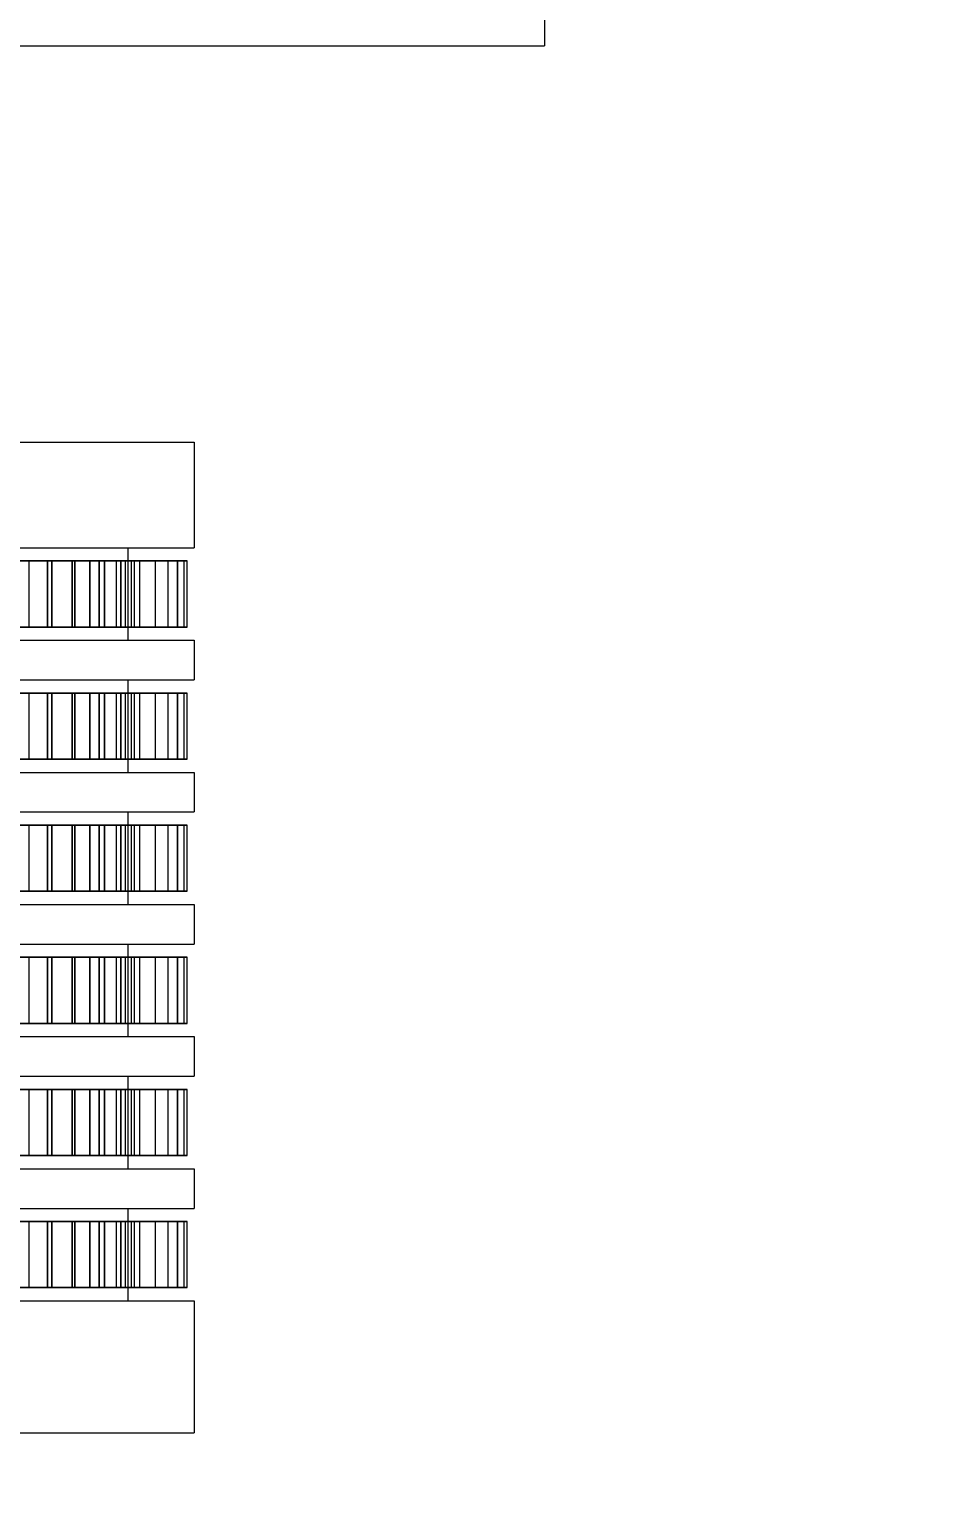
# Model space of a CAD drawing. Header units: millimetres. Extents: x -191664 to 191490, y -197311 to 10263.
# Drawn here: x 2650 to 2788.9, y -111898.2 to -111677.5 of the extents above; entities that cross this region are included whole.
import ezdxf

# ---------------------------------------------------------------- set-up
doc = ezdxf.new("R2010")
doc.units = ezdxf.units.MM
doc.layers.add('DET_briquetadora_superior', color=7, linetype='Continuous', lineweight=0)
doc.layers.add('R15_COTAS_TRANSPORTE_P', color=1, linetype='Continuous', lineweight=0)
doc.dimstyles.new('PLANTA_20', dxfattribs={"dimtxt": 50, "dimasz": 30, "dimexe": 30, "dimexo": 16, "dimgap": 20, "dimtad": 1, "dimtih": 1, "dimtoh": 1, "dimdec": 1, "dimzin": 0, "dimdsep": 46, "dimcen": 0.09, "dimadec": 0, "dimazin": 0, "dimtfac": 1, "dimtdec": 4, "dimtofl": 0, "dimtmove": 0, "dimatfit": 3, "dimfxl": 1, "dimtolj": 1, "dimtzin": 0, "dimarcsym": 0})

# ---------------------------------------------------------------- blocks, each defined once
blk = doc.blocks.new('*D133')
at = {"layer": 'Defpoints', "color": 0, "transparency": 16777216}
for p in [(439.69, -194147.98), (217.89, -194406.09), (-500, -194490), (-500, -194490), (500, -194490)]:
    blk.add_point(p, dxfattribs=at)
at = {"layer": 'R15_COTAS_TRANSPORTE_P', "color": 0, "lineweight": -2, "transparency": 16777216}
blk.add_arc((-500, -194490), 722.77, 2.37834, 17.62166, dxfattribs=at)
at = {"layer": 'R15_COTAS_TRANSPORTE_P', "color": 0, "transparency": 16777216}
for points in [[(184.12, -194272.81), (193.59, -194269.58), (179.18, -194242.8)], [(227.15, -194459.9), (217.15, -194460.11), (222.77, -194490)]]:
    blk.add_solid(points, dxfattribs=at)

msp = doc.modelspace()

# ---------------------------------------------------------------- linework, layer by layer
at = {"layer": 'DET_briquetadora_superior', "color": 127, "true_color": 0x587e77}
for p, q in [((2728, -111635), (2728, -111680)), ((2647.7, -111680), (2663.47, -111680)), ((2663.47, -111680), (2677.86, -111680)), ((2677.86, -111680), (2690.69, -111680)), ((2690.69, -111680), (2701.8, -111680)), ((2701.8, -111680), (2711.09, -111680)), ((2711.09, -111680), (2718.42, -111680)), ((2718.42, -111680), (2723.72, -111680)), ((2723.72, -111680), (2726.93, -111680)), ((2726.93, -111680), (2728, -111680))]:
    msp.add_line(p, q, dxfattribs=at)
at = {"layer": 'DET_briquetadora_superior', "color": 9, "true_color": 0xb9c3c2}
for p, q in [((2640.3, -111740), (2652.41, -111740)), ((2652.41, -111740), (2662.13, -111740)), ((2662.13, -111740), (2669.22, -111740)), ((2669.22, -111740), (2673.55, -111740)), ((2673.55, -111740), (2675, -111740)), ((2675, -111740), (2675, -111756)), ((2639.7, -111756), (2650.54, -111756)), ((2640.3, -111756), (2652.41, -111756)), ((2650.54, -111756), (2658.5, -111756)), ((2652.41, -111756), (2662.13, -111756)), ((2658.5, -111756), (2663.36, -111756)), ((2662.13, -111756), (2669.22, -111756)), ((2663.36, -111756), (2665, -111756)), ((2665, -111770), (2665, -111756)), ((2669.22, -111756), (2673.55, -111756)), ((2673.55, -111756), (2675, -111756)), ((2639.7, -111770), (2650.54, -111770)), ((2640.3, -111770), (2652.41, -111770)), ((2650.54, -111770), (2658.5, -111770)), ((2652.41, -111770), (2662.13, -111770)), ((2658.5, -111770), (2663.36, -111770)), ((2662.13, -111770), (2669.22, -111770)), ((2663.36, -111770), (2665, -111770)), ((2669.22, -111770), (2673.55, -111770)), ((2673.55, -111770), (2675, -111770)), ((2675, -111770), (2675, -111776)), ((2639.7, -111776), (2650.54, -111776)), ((2640.3, -111776), (2652.41, -111776)), ((2650.54, -111776), (2658.5, -111776)), ((2652.41, -111776), (2662.13, -111776)), ((2658.5, -111776), (2663.36, -111776)), ((2662.13, -111776), (2669.22, -111776)), ((2663.36, -111776), (2665, -111776)), ((2665, -111790), (2665, -111776)), ((2669.22, -111776), (2673.55, -111776)), ((2673.55, -111776), (2675, -111776)), ((2639.7, -111790), (2650.54, -111790)), ((2640.3, -111790), (2652.41, -111790)), ((2650.54, -111790), (2658.5, -111790)), ((2652.41, -111790), (2662.13, -111790)), ((2658.5, -111790), (2663.36, -111790)), ((2662.13, -111790), (2669.22, -111790)), ((2663.36, -111790), (2665, -111790)), ((2669.22, -111790), (2673.55, -111790)), ((2673.55, -111790), (2675, -111790)), ((2675, -111790), (2675, -111796)), ((2639.7, -111796), (2650.54, -111796)), ((2640.3, -111796), (2652.41, -111796)), ((2650.54, -111796), (2658.5, -111796)), ((2652.41, -111796), (2662.13, -111796)), ((2658.5, -111796), (2663.36, -111796)), ((2662.13, -111796), (2669.22, -111796)), ((2663.36, -111796), (2665, -111796)), ((2665, -111810), (2665, -111796)), ((2669.22, -111796), (2673.55, -111796)), ((2673.55, -111796), (2675, -111796)), ((2639.7, -111810), (2650.54, -111810)), ((2640.3, -111810), (2652.41, -111810)), ((2650.54, -111810), (2658.5, -111810)), ((2652.41, -111810), (2662.13, -111810)), ((2658.5, -111810), (2663.36, -111810)), ((2662.13, -111810), (2669.22, -111810)), ((2663.36, -111810), (2665, -111810)), ((2669.22, -111810), (2673.55, -111810)), ((2673.55, -111810), (2675, -111810)), ((2675, -111810), (2675, -111816)), ((2639.7, -111816), (2650.54, -111816)), ((2640.3, -111816), (2652.41, -111816)), ((2650.54, -111816), (2658.5, -111816)), ((2652.41, -111816), (2662.13, -111816)), ((2658.5, -111816), (2663.36, -111816)), ((2662.13, -111816), (2669.22, -111816)), ((2663.36, -111816), (2665, -111816)), ((2665, -111830), (2665, -111816)), ((2669.22, -111816), (2673.55, -111816)), ((2673.55, -111816), (2675, -111816)), ((2639.7, -111830), (2650.54, -111830)), ((2640.3, -111830), (2652.41, -111830)), ((2650.54, -111830), (2658.5, -111830)), ((2652.41, -111830), (2662.13, -111830)), ((2658.5, -111830), (2663.36, -111830)), ((2662.13, -111830), (2669.22, -111830)), ((2663.36, -111830), (2665, -111830)), ((2669.22, -111830), (2673.55, -111830)), ((2673.55, -111830), (2675, -111830)), ((2675, -111830), (2675, -111836)), ((2639.7, -111836), (2650.54, -111836)), ((2640.3, -111836), (2652.41, -111836)), ((2650.54, -111836), (2658.5, -111836)), ((2652.41, -111836), (2662.13, -111836)), ((2658.5, -111836), (2663.36, -111836)), ((2662.13, -111836), (2669.22, -111836)), ((2663.36, -111836), (2665, -111836)), ((2665, -111850), (2665, -111836)), ((2669.22, -111836), (2673.55, -111836)), ((2673.55, -111836), (2675, -111836)), ((2639.7, -111850), (2650.54, -111850)), ((2640.3, -111850), (2652.41, -111850)), ((2650.54, -111850), (2658.5, -111850)), ((2652.41, -111850), (2662.13, -111850)), ((2658.5, -111850), (2663.36, -111850)), ((2662.13, -111850), (2669.22, -111850)), ((2663.36, -111850), (2665, -111850)), ((2669.22, -111850), (2673.55, -111850)), ((2673.55, -111850), (2675, -111850)), ((2675, -111850), (2675, -111856)), ((2639.7, -111856), (2650.54, -111856)), ((2640.3, -111856), (2652.41, -111856)), ((2650.54, -111856), (2658.5, -111856)), ((2652.41, -111856), (2662.13, -111856)), ((2658.5, -111856), (2663.36, -111856)), ((2662.13, -111856), (2669.22, -111856)), ((2663.36, -111856), (2665, -111856)), ((2665, -111870), (2665, -111856)), ((2669.22, -111856), (2673.55, -111856)), ((2673.55, -111856), (2675, -111856)), ((2639.7, -111870), (2650.54, -111870)), ((2640.3, -111870), (2652.41, -111870)), ((2650.54, -111870), (2658.5, -111870)), ((2652.41, -111870), (2662.13, -111870)), ((2658.5, -111870), (2663.36, -111870)), ((2662.13, -111870), (2669.22, -111870)), ((2663.36, -111870), (2665, -111870)), ((2669.22, -111870), (2673.55, -111870)), ((2673.55, -111870), (2675, -111870)), ((2675, -111870), (2675, -111890)), ((2640.3, -111890), (2652.41, -111890)), ((2652.41, -111890), (2662.13, -111890)), ((2662.13, -111890), (2669.22, -111890)), ((2669.22, -111890), (2673.55, -111890)), ((2673.55, -111890), (2675, -111890))]:
    msp.add_line(p, q, dxfattribs=at)
at = {"layer": 'DET_briquetadora_superior', "color": 117, "true_color": 0x376c5b}
for p, q in [((2646.14, -111758), (2650.02, -111758)), ((2652.77, -111758), (2648.23, -111758)), ((2648.3, -111758), (2652.83, -111758)), ((2653.45, -111758), (2649.96, -111758)), ((2650.02, -111758), (2653.5, -111758)), ((2650.02, -111768), (2650.02, -111758)), ((2656.9, -111758), (2652.77, -111758)), ((2652.77, -111768), (2652.77, -111758)), ((2652.83, -111758), (2656.96, -111758)), ((2652.83, -111768), (2652.83, -111758)), ((2656.53, -111758), (2653.45, -111758)), ((2653.45, -111768), (2653.45, -111758)), ((2653.5, -111758), (2656.57, -111758)), ((2653.5, -111768), (2653.5, -111758)), ((2659.19, -111758), (2656.53, -111758)), ((2656.53, -111768), (2656.53, -111758)), ((2656.57, -111758), (2659.23, -111758)), ((2656.57, -111768), (2656.57, -111758)), ((2660.62, -111758), (2656.9, -111758)), ((2656.9, -111768), (2656.9, -111758)), ((2656.96, -111758), (2660.67, -111758)), ((2656.96, -111768), (2656.96, -111758)), ((2661.42, -111758), (2659.19, -111758)), ((2659.19, -111768), (2659.19, -111758)), ((2659.23, -111758), (2661.45, -111758)), ((2659.23, -111768), (2659.23, -111758)), ((2663.9, -111758), (2660.62, -111758)), ((2660.62, -111768), (2660.62, -111758)), ((2660.67, -111758), (2663.95, -111758)), ((2660.67, -111768), (2660.67, -111758)), ((2663.22, -111758), (2661.42, -111758)), ((2661.42, -111768), (2661.42, -111758)), ((2661.45, -111758), (2663.25, -111758)), ((2661.45, -111768), (2661.45, -111758)), ((2664.58, -111758), (2663.22, -111758)), ((2663.22, -111768), (2663.22, -111758)), ((2663.25, -111758), (2664.59, -111758)), ((2663.25, -111768), (2663.25, -111758)), ((2666.74, -111758), (2663.9, -111758)), ((2663.9, -111768), (2663.9, -111758)), ((2663.95, -111758), (2666.78, -111758)), ((2663.95, -111768), (2663.95, -111758)), ((2665.49, -111758), (2664.58, -111758)), ((2664.58, -111768), (2664.58, -111758)), ((2664.59, -111758), (2665.5, -111758)), ((2664.59, -111768), (2664.59, -111758)), ((2665.94, -111758), (2665.49, -111758)), ((2665.49, -111768), (2665.49, -111758)), ((2665.5, -111758), (2665.94, -111758)), ((2665.5, -111768), (2665.5, -111758)), ((2665.94, -111768), (2665.94, -111758)), ((2669.12, -111758), (2666.74, -111758)), ((2666.74, -111768), (2666.74, -111758)), ((2666.78, -111758), (2669.15, -111758)), ((2666.78, -111768), (2666.78, -111758)), ((2671.04, -111758), (2669.12, -111758)), ((2669.12, -111768), (2669.12, -111758)), ((2669.15, -111758), (2671.06, -111758)), ((2669.15, -111768), (2669.15, -111758)), ((2672.48, -111758), (2671.04, -111758)), ((2671.04, -111768), (2671.04, -111758)), ((2671.06, -111758), (2672.5, -111758)), ((2671.06, -111768), (2671.06, -111758)), ((2673.45, -111758), (2672.48, -111758)), ((2672.48, -111768), (2672.48, -111758)), ((2672.5, -111758), (2673.46, -111758)), ((2672.5, -111768), (2672.5, -111758)), ((2673.94, -111758), (2673.45, -111758)), ((2673.45, -111768), (2673.45, -111758)), ((2673.46, -111758), (2673.94, -111758)), ((2673.46, -111768), (2673.46, -111758)), ((2673.94, -111768), (2673.94, -111758)), ((2646.14, -111768), (2650.02, -111768)), ((2652.77, -111768), (2648.23, -111768)), ((2648.3, -111768), (2652.83, -111768)), ((2653.45, -111768), (2649.96, -111768)), ((2650.02, -111768), (2653.5, -111768)), ((2656.9, -111768), (2652.77, -111768)), ((2652.83, -111768), (2656.96, -111768)), ((2656.53, -111768), (2653.45, -111768)), ((2653.5, -111768), (2656.57, -111768)), ((2659.19, -111768), (2656.53, -111768)), ((2656.57, -111768), (2659.23, -111768)), ((2660.62, -111768), (2656.9, -111768)), ((2656.96, -111768), (2660.67, -111768)), ((2661.42, -111768), (2659.19, -111768)), ((2659.23, -111768), (2661.45, -111768)), ((2663.9, -111768), (2660.62, -111768)), ((2660.67, -111768), (2663.95, -111768)), ((2663.22, -111768), (2661.42, -111768)), ((2661.45, -111768), (2663.25, -111768)), ((2664.58, -111768), (2663.22, -111768)), ((2663.25, -111768), (2664.59, -111768)), ((2666.74, -111768), (2663.9, -111768)), ((2663.95, -111768), (2666.78, -111768)), ((2665.49, -111768), (2664.58, -111768)), ((2664.59, -111768), (2665.5, -111768)), ((2665.94, -111768), (2665.49, -111768)), ((2665.5, -111768), (2665.94, -111768)), ((2669.12, -111768), (2666.74, -111768)), ((2666.78, -111768), (2669.15, -111768)), ((2671.04, -111768), (2669.12, -111768)), ((2669.15, -111768), (2671.06, -111768)), ((2672.48, -111768), (2671.04, -111768)), ((2671.06, -111768), (2672.5, -111768)), ((2673.45, -111768), (2672.48, -111768)), ((2672.5, -111768), (2673.46, -111768)), ((2673.94, -111768), (2673.45, -111768)), ((2673.46, -111768), (2673.94, -111768)), ((2646.14, -111778), (2650.02, -111778)), ((2652.77, -111778), (2648.23, -111778)), ((2648.3, -111778), (2652.83, -111778)), ((2653.45, -111778), (2649.96, -111778)), ((2650.02, -111778), (2653.5, -111778)), ((2650.02, -111788), (2650.02, -111778)), ((2656.9, -111778), (2652.77, -111778)), ((2652.77, -111788), (2652.77, -111778)), ((2652.83, -111778), (2656.96, -111778)), ((2652.83, -111788), (2652.83, -111778)), ((2656.53, -111778), (2653.45, -111778)), ((2653.45, -111788), (2653.45, -111778)), ((2653.5, -111778), (2656.57, -111778)), ((2653.5, -111788), (2653.5, -111778)), ((2659.19, -111778), (2656.53, -111778)), ((2656.53, -111788), (2656.53, -111778)), ((2656.57, -111778), (2659.23, -111778)), ((2656.57, -111788), (2656.57, -111778)), ((2660.62, -111778), (2656.9, -111778)), ((2656.9, -111788), (2656.9, -111778)), ((2656.96, -111778), (2660.67, -111778)), ((2656.96, -111788), (2656.96, -111778)), ((2661.42, -111778), (2659.19, -111778)), ((2659.19, -111788), (2659.19, -111778)), ((2659.23, -111778), (2661.45, -111778)), ((2659.23, -111788), (2659.23, -111778)), ((2663.9, -111778), (2660.62, -111778)), ((2660.62, -111788), (2660.62, -111778)), ((2660.67, -111778), (2663.95, -111778)), ((2660.67, -111788), (2660.67, -111778)), ((2663.22, -111778), (2661.42, -111778)), ((2661.42, -111788), (2661.42, -111778)), ((2661.45, -111778), (2663.25, -111778)), ((2661.45, -111788), (2661.45, -111778)), ((2664.58, -111778), (2663.22, -111778)), ((2663.22, -111788), (2663.22, -111778)), ((2663.25, -111778), (2664.59, -111778)), ((2663.25, -111788), (2663.25, -111778)), ((2666.74, -111778), (2663.9, -111778)), ((2663.9, -111788), (2663.9, -111778)), ((2663.95, -111778), (2666.78, -111778)), ((2663.95, -111788), (2663.95, -111778)), ((2665.49, -111778), (2664.58, -111778)), ((2664.58, -111788), (2664.58, -111778)), ((2664.59, -111778), (2665.5, -111778)), ((2664.59, -111788), (2664.59, -111778)), ((2665.94, -111778), (2665.49, -111778)), ((2665.49, -111788), (2665.49, -111778)), ((2665.5, -111778), (2665.94, -111778)), ((2665.5, -111788), (2665.5, -111778)), ((2665.94, -111788), (2665.94, -111778)), ((2669.12, -111778), (2666.74, -111778)), ((2666.74, -111788), (2666.74, -111778)), ((2666.78, -111778), (2669.15, -111778)), ((2666.78, -111788), (2666.78, -111778)), ((2671.04, -111778), (2669.12, -111778)), ((2669.12, -111788), (2669.12, -111778)), ((2669.15, -111778), (2671.06, -111778)), ((2669.15, -111788), (2669.15, -111778)), ((2672.48, -111778), (2671.04, -111778)), ((2671.04, -111788), (2671.04, -111778)), ((2671.06, -111778), (2672.5, -111778)), ((2671.06, -111788), (2671.06, -111778)), ((2673.45, -111778), (2672.48, -111778)), ((2672.48, -111788), (2672.48, -111778)), ((2672.5, -111778), (2673.46, -111778)), ((2672.5, -111788), (2672.5, -111778)), ((2673.94, -111778), (2673.45, -111778)), ((2673.45, -111788), (2673.45, -111778)), ((2673.46, -111778), (2673.94, -111778)), ((2673.46, -111788), (2673.46, -111778)), ((2673.94, -111788), (2673.94, -111778)), ((2646.14, -111788), (2650.02, -111788)), ((2652.77, -111788), (2648.23, -111788)), ((2648.3, -111788), (2652.83, -111788)), ((2653.45, -111788), (2649.96, -111788)), ((2650.02, -111788), (2653.5, -111788)), ((2656.9, -111788), (2652.77, -111788)), ((2652.83, -111788), (2656.96, -111788)), ((2656.53, -111788), (2653.45, -111788)), ((2653.5, -111788), (2656.57, -111788)), ((2659.19, -111788), (2656.53, -111788)), ((2656.57, -111788), (2659.23, -111788)), ((2660.62, -111788), (2656.9, -111788)), ((2656.96, -111788), (2660.67, -111788)), ((2661.42, -111788), (2659.19, -111788)), ((2659.23, -111788), (2661.45, -111788)), ((2663.9, -111788), (2660.62, -111788)), ((2660.67, -111788), (2663.95, -111788)), ((2663.22, -111788), (2661.42, -111788)), ((2661.45, -111788), (2663.25, -111788)), ((2664.58, -111788), (2663.22, -111788)), ((2663.25, -111788), (2664.59, -111788)), ((2666.74, -111788), (2663.9, -111788)), ((2663.95, -111788), (2666.78, -111788)), ((2665.49, -111788), (2664.58, -111788)), ((2664.59, -111788), (2665.5, -111788)), ((2665.94, -111788), (2665.49, -111788)), ((2665.5, -111788), (2665.94, -111788)), ((2669.12, -111788), (2666.74, -111788)), ((2666.78, -111788), (2669.15, -111788)), ((2671.04, -111788), (2669.12, -111788)), ((2669.15, -111788), (2671.06, -111788)), ((2672.48, -111788), (2671.04, -111788)), ((2671.06, -111788), (2672.5, -111788)), ((2673.45, -111788), (2672.48, -111788)), ((2672.5, -111788), (2673.46, -111788)), ((2673.94, -111788), (2673.45, -111788)), ((2673.46, -111788), (2673.94, -111788)), ((2646.14, -111798), (2650.02, -111798)), ((2652.77, -111798), (2648.23, -111798)), ((2648.3, -111798), (2652.83, -111798)), ((2653.45, -111798), (2649.96, -111798)), ((2650.02, -111798), (2653.5, -111798)), ((2650.02, -111808), (2650.02, -111798)), ((2656.9, -111798), (2652.77, -111798)), ((2652.77, -111808), (2652.77, -111798)), ((2652.83, -111798), (2656.96, -111798)), ((2652.83, -111808), (2652.83, -111798)), ((2656.53, -111798), (2653.45, -111798)), ((2653.45, -111808), (2653.45, -111798)), ((2653.5, -111798), (2656.57, -111798)), ((2653.5, -111808), (2653.5, -111798)), ((2659.19, -111798), (2656.53, -111798)), ((2656.53, -111808), (2656.53, -111798)), ((2656.57, -111798), (2659.23, -111798)), ((2656.57, -111808), (2656.57, -111798)), ((2660.62, -111798), (2656.9, -111798)), ((2656.9, -111808), (2656.9, -111798)), ((2656.96, -111798), (2660.67, -111798)), ((2656.96, -111808), (2656.96, -111798)), ((2661.42, -111798), (2659.19, -111798)), ((2659.19, -111808), (2659.19, -111798)), ((2659.23, -111798), (2661.45, -111798)), ((2659.23, -111808), (2659.23, -111798)), ((2663.9, -111798), (2660.62, -111798)), ((2660.62, -111808), (2660.62, -111798)), ((2660.67, -111798), (2663.95, -111798)), ((2660.67, -111808), (2660.67, -111798)), ((2663.22, -111798), (2661.42, -111798)), ((2661.42, -111808), (2661.42, -111798)), ((2661.45, -111798), (2663.25, -111798)), ((2661.45, -111808), (2661.45, -111798)), ((2664.58, -111798), (2663.22, -111798)), ((2663.22, -111808), (2663.22, -111798)), ((2663.25, -111798), (2664.59, -111798)), ((2663.25, -111808), (2663.25, -111798)), ((2666.74, -111798), (2663.9, -111798)), ((2663.9, -111808), (2663.9, -111798)), ((2663.95, -111798), (2666.78, -111798)), ((2663.95, -111808), (2663.95, -111798)), ((2665.49, -111798), (2664.58, -111798)), ((2664.58, -111808), (2664.58, -111798)), ((2664.59, -111798), (2665.5, -111798)), ((2664.59, -111808), (2664.59, -111798)), ((2665.94, -111798), (2665.49, -111798)), ((2665.49, -111808), (2665.49, -111798)), ((2665.5, -111798), (2665.94, -111798)), ((2665.5, -111808), (2665.5, -111798)), ((2665.94, -111808), (2665.94, -111798)), ((2669.12, -111798), (2666.74, -111798)), ((2666.74, -111808), (2666.74, -111798)), ((2666.78, -111798), (2669.15, -111798)), ((2666.78, -111808), (2666.78, -111798)), ((2671.04, -111798), (2669.12, -111798)), ((2669.12, -111808), (2669.12, -111798)), ((2669.15, -111798), (2671.06, -111798)), ((2669.15, -111808), (2669.15, -111798)), ((2672.48, -111798), (2671.04, -111798)), ((2671.04, -111808), (2671.04, -111798)), ((2671.06, -111798), (2672.5, -111798)), ((2671.06, -111808), (2671.06, -111798)), ((2673.45, -111798), (2672.48, -111798)), ((2672.48, -111808), (2672.48, -111798)), ((2672.5, -111798), (2673.46, -111798)), ((2672.5, -111808), (2672.5, -111798)), ((2673.94, -111798), (2673.45, -111798)), ((2673.45, -111808), (2673.45, -111798)), ((2673.46, -111798), (2673.94, -111798)), ((2673.46, -111808), (2673.46, -111798)), ((2673.94, -111808), (2673.94, -111798)), ((2646.14, -111808), (2650.02, -111808)), ((2652.77, -111808), (2648.23, -111808)), ((2648.3, -111808), (2652.83, -111808)), ((2653.45, -111808), (2649.96, -111808)), ((2650.02, -111808), (2653.5, -111808)), ((2656.9, -111808), (2652.77, -111808)), ((2652.83, -111808), (2656.96, -111808)), ((2656.53, -111808), (2653.45, -111808)), ((2653.5, -111808), (2656.57, -111808)), ((2659.19, -111808), (2656.53, -111808)), ((2656.57, -111808), (2659.23, -111808)), ((2660.62, -111808), (2656.9, -111808)), ((2656.96, -111808), (2660.67, -111808)), ((2661.42, -111808), (2659.19, -111808)), ((2659.23, -111808), (2661.45, -111808)), ((2663.9, -111808), (2660.62, -111808)), ((2660.67, -111808), (2663.95, -111808)), ((2663.22, -111808), (2661.42, -111808)), ((2661.45, -111808), (2663.25, -111808)), ((2664.58, -111808), (2663.22, -111808)), ((2663.25, -111808), (2664.59, -111808)), ((2666.74, -111808), (2663.9, -111808)), ((2663.95, -111808), (2666.78, -111808)), ((2665.49, -111808), (2664.58, -111808)), ((2664.59, -111808), (2665.5, -111808)), ((2665.94, -111808), (2665.49, -111808)), ((2665.5, -111808), (2665.94, -111808)), ((2669.12, -111808), (2666.74, -111808)), ((2666.78, -111808), (2669.15, -111808)), ((2671.04, -111808), (2669.12, -111808)), ((2669.15, -111808), (2671.06, -111808)), ((2672.48, -111808), (2671.04, -111808)), ((2671.06, -111808), (2672.5, -111808)), ((2673.45, -111808), (2672.48, -111808)), ((2672.5, -111808), (2673.46, -111808)), ((2673.94, -111808), (2673.45, -111808)), ((2673.46, -111808), (2673.94, -111808)), ((2646.14, -111818), (2650.02, -111818)), ((2652.77, -111818), (2648.23, -111818)), ((2648.3, -111818), (2652.83, -111818)), ((2653.45, -111818), (2649.96, -111818)), ((2650.02, -111818), (2653.5, -111818)), ((2650.02, -111828), (2650.02, -111818)), ((2656.9, -111818), (2652.77, -111818)), ((2652.77, -111828), (2652.77, -111818)), ((2652.83, -111818), (2656.96, -111818)), ((2652.83, -111828), (2652.83, -111818)), ((2656.53, -111818), (2653.45, -111818)), ((2653.45, -111828), (2653.45, -111818)), ((2653.5, -111818), (2656.57, -111818)), ((2653.5, -111828), (2653.5, -111818)), ((2659.19, -111818), (2656.53, -111818)), ((2656.53, -111828), (2656.53, -111818)), ((2656.57, -111818), (2659.23, -111818)), ((2656.57, -111828), (2656.57, -111818)), ((2660.62, -111818), (2656.9, -111818)), ((2656.9, -111828), (2656.9, -111818)), ((2656.96, -111818), (2660.67, -111818)), ((2656.96, -111828), (2656.96, -111818)), ((2661.42, -111818), (2659.19, -111818)), ((2659.19, -111828), (2659.19, -111818)), ((2659.23, -111818), (2661.45, -111818)), ((2659.23, -111828), (2659.23, -111818)), ((2663.9, -111818), (2660.62, -111818)), ((2660.62, -111828), (2660.62, -111818)), ((2660.67, -111818), (2663.95, -111818)), ((2660.67, -111828), (2660.67, -111818)), ((2663.22, -111818), (2661.42, -111818)), ((2661.42, -111828), (2661.42, -111818)), ((2661.45, -111818), (2663.25, -111818)), ((2661.45, -111828), (2661.45, -111818)), ((2664.58, -111818), (2663.22, -111818)), ((2663.22, -111828), (2663.22, -111818)), ((2663.25, -111818), (2664.59, -111818)), ((2663.25, -111828), (2663.25, -111818)), ((2666.74, -111818), (2663.9, -111818)), ((2663.9, -111828), (2663.9, -111818)), ((2663.95, -111818), (2666.78, -111818)), ((2663.95, -111828), (2663.95, -111818)), ((2665.49, -111818), (2664.58, -111818)), ((2664.58, -111828), (2664.58, -111818)), ((2664.59, -111818), (2665.5, -111818)), ((2664.59, -111828), (2664.59, -111818)), ((2665.94, -111818), (2665.49, -111818)), ((2665.49, -111828), (2665.49, -111818)), ((2665.5, -111818), (2665.94, -111818)), ((2665.5, -111828), (2665.5, -111818)), ((2665.94, -111828), (2665.94, -111818)), ((2669.12, -111818), (2666.74, -111818)), ((2666.74, -111828), (2666.74, -111818)), ((2666.78, -111818), (2669.15, -111818)), ((2666.78, -111828), (2666.78, -111818)), ((2671.04, -111818), (2669.12, -111818)), ((2669.12, -111828), (2669.12, -111818)), ((2669.15, -111818), (2671.06, -111818)), ((2669.15, -111828), (2669.15, -111818)), ((2672.48, -111818), (2671.04, -111818)), ((2671.04, -111828), (2671.04, -111818)), ((2671.06, -111818), (2672.5, -111818)), ((2671.06, -111828), (2671.06, -111818)), ((2673.45, -111818), (2672.48, -111818)), ((2672.48, -111828), (2672.48, -111818)), ((2672.5, -111818), (2673.46, -111818)), ((2672.5, -111828), (2672.5, -111818)), ((2673.94, -111818), (2673.45, -111818)), ((2673.45, -111828), (2673.45, -111818)), ((2673.46, -111818), (2673.94, -111818)), ((2673.46, -111828), (2673.46, -111818)), ((2673.94, -111828), (2673.94, -111818)), ((2646.14, -111828), (2650.02, -111828)), ((2652.77, -111828), (2648.23, -111828)), ((2648.3, -111828), (2652.83, -111828)), ((2653.45, -111828), (2649.96, -111828)), ((2650.02, -111828), (2653.5, -111828)), ((2656.9, -111828), (2652.77, -111828)), ((2652.83, -111828), (2656.96, -111828)), ((2656.53, -111828), (2653.45, -111828)), ((2653.5, -111828), (2656.57, -111828)), ((2659.19, -111828), (2656.53, -111828)), ((2656.57, -111828), (2659.23, -111828)), ((2660.62, -111828), (2656.9, -111828)), ((2656.96, -111828), (2660.67, -111828)), ((2661.42, -111828), (2659.19, -111828)), ((2659.23, -111828), (2661.45, -111828)), ((2663.9, -111828), (2660.62, -111828)), ((2660.67, -111828), (2663.95, -111828)), ((2663.22, -111828), (2661.42, -111828)), ((2661.45, -111828), (2663.25, -111828)), ((2664.58, -111828), (2663.22, -111828)), ((2663.25, -111828), (2664.59, -111828)), ((2666.74, -111828), (2663.9, -111828)), ((2663.95, -111828), (2666.78, -111828)), ((2665.49, -111828), (2664.58, -111828)), ((2664.59, -111828), (2665.5, -111828)), ((2665.94, -111828), (2665.49, -111828)), ((2665.5, -111828), (2665.94, -111828)), ((2669.12, -111828), (2666.74, -111828)), ((2666.78, -111828), (2669.15, -111828)), ((2671.04, -111828), (2669.12, -111828)), ((2669.15, -111828), (2671.06, -111828)), ((2672.48, -111828), (2671.04, -111828)), ((2671.06, -111828), (2672.5, -111828)), ((2673.45, -111828), (2672.48, -111828)), ((2672.5, -111828), (2673.46, -111828)), ((2673.94, -111828), (2673.45, -111828)), ((2673.46, -111828), (2673.94, -111828)), ((2646.14, -111838), (2650.02, -111838)), ((2652.77, -111838), (2648.23, -111838)), ((2648.3, -111838), (2652.83, -111838)), ((2653.45, -111838), (2649.96, -111838)), ((2650.02, -111838), (2653.5, -111838)), ((2650.02, -111848), (2650.02, -111838)), ((2656.9, -111838), (2652.77, -111838)), ((2652.77, -111848), (2652.77, -111838)), ((2652.83, -111838), (2656.96, -111838)), ((2652.83, -111848), (2652.83, -111838)), ((2656.53, -111838), (2653.45, -111838)), ((2653.45, -111848), (2653.45, -111838)), ((2653.5, -111838), (2656.57, -111838)), ((2653.5, -111848), (2653.5, -111838)), ((2659.19, -111838), (2656.53, -111838)), ((2656.53, -111848), (2656.53, -111838)), ((2656.57, -111838), (2659.23, -111838)), ((2656.57, -111848), (2656.57, -111838)), ((2660.62, -111838), (2656.9, -111838)), ((2656.9, -111848), (2656.9, -111838)), ((2656.96, -111838), (2660.67, -111838)), ((2656.96, -111848), (2656.96, -111838)), ((2661.42, -111838), (2659.19, -111838)), ((2659.19, -111848), (2659.19, -111838)), ((2659.23, -111838), (2661.45, -111838)), ((2659.23, -111848), (2659.23, -111838)), ((2663.9, -111838), (2660.62, -111838)), ((2660.62, -111848), (2660.62, -111838)), ((2660.67, -111838), (2663.95, -111838)), ((2660.67, -111848), (2660.67, -111838)), ((2663.22, -111838), (2661.42, -111838)), ((2661.42, -111848), (2661.42, -111838)), ((2661.45, -111838), (2663.25, -111838)), ((2661.45, -111848), (2661.45, -111838)), ((2664.58, -111838), (2663.22, -111838)), ((2663.22, -111848), (2663.22, -111838)), ((2663.25, -111838), (2664.59, -111838)), ((2663.25, -111848), (2663.25, -111838)), ((2666.74, -111838), (2663.9, -111838)), ((2663.9, -111848), (2663.9, -111838)), ((2663.95, -111838), (2666.78, -111838)), ((2663.95, -111848), (2663.95, -111838)), ((2665.49, -111838), (2664.58, -111838)), ((2664.58, -111848), (2664.58, -111838)), ((2664.59, -111838), (2665.5, -111838)), ((2664.59, -111848), (2664.59, -111838)), ((2665.94, -111838), (2665.49, -111838)), ((2665.49, -111848), (2665.49, -111838)), ((2665.5, -111838), (2665.94, -111838)), ((2665.5, -111848), (2665.5, -111838)), ((2665.94, -111848), (2665.94, -111838)), ((2669.12, -111838), (2666.74, -111838)), ((2666.74, -111848), (2666.74, -111838)), ((2666.78, -111838), (2669.15, -111838)), ((2666.78, -111848), (2666.78, -111838)), ((2671.04, -111838), (2669.12, -111838)), ((2669.12, -111848), (2669.12, -111838)), ((2669.15, -111838), (2671.06, -111838)), ((2669.15, -111848), (2669.15, -111838)), ((2672.48, -111838), (2671.04, -111838)), ((2671.04, -111848), (2671.04, -111838)), ((2671.06, -111838), (2672.5, -111838)), ((2671.06, -111848), (2671.06, -111838)), ((2673.45, -111838), (2672.48, -111838)), ((2672.48, -111848), (2672.48, -111838)), ((2672.5, -111838), (2673.46, -111838)), ((2672.5, -111848), (2672.5, -111838)), ((2673.94, -111838), (2673.45, -111838)), ((2673.45, -111848), (2673.45, -111838)), ((2673.46, -111838), (2673.94, -111838)), ((2673.46, -111848), (2673.46, -111838)), ((2673.94, -111848), (2673.94, -111838)), ((2646.14, -111848), (2650.02, -111848)), ((2652.77, -111848), (2648.23, -111848)), ((2648.3, -111848), (2652.83, -111848)), ((2653.45, -111848), (2649.96, -111848)), ((2650.02, -111848), (2653.5, -111848)), ((2656.9, -111848), (2652.77, -111848)), ((2652.83, -111848), (2656.96, -111848)), ((2656.53, -111848), (2653.45, -111848)), ((2653.5, -111848), (2656.57, -111848)), ((2659.19, -111848), (2656.53, -111848)), ((2656.57, -111848), (2659.23, -111848)), ((2660.62, -111848), (2656.9, -111848)), ((2656.96, -111848), (2660.67, -111848)), ((2661.42, -111848), (2659.19, -111848)), ((2659.23, -111848), (2661.45, -111848)), ((2663.9, -111848), (2660.62, -111848)), ((2660.67, -111848), (2663.95, -111848)), ((2663.22, -111848), (2661.42, -111848)), ((2661.45, -111848), (2663.25, -111848)), ((2664.58, -111848), (2663.22, -111848)), ((2663.25, -111848), (2664.59, -111848)), ((2666.74, -111848), (2663.9, -111848)), ((2663.95, -111848), (2666.78, -111848)), ((2665.49, -111848), (2664.58, -111848)), ((2664.59, -111848), (2665.5, -111848)), ((2665.94, -111848), (2665.49, -111848)), ((2665.5, -111848), (2665.94, -111848)), ((2669.12, -111848), (2666.74, -111848)), ((2666.78, -111848), (2669.15, -111848)), ((2671.04, -111848), (2669.12, -111848)), ((2669.15, -111848), (2671.06, -111848)), ((2672.48, -111848), (2671.04, -111848)), ((2671.06, -111848), (2672.5, -111848)), ((2673.45, -111848), (2672.48, -111848)), ((2672.5, -111848), (2673.46, -111848)), ((2673.94, -111848), (2673.45, -111848)), ((2673.46, -111848), (2673.94, -111848)), ((2646.14, -111858), (2650.02, -111858)), ((2652.77, -111858), (2648.23, -111858)), ((2648.3, -111858), (2652.83, -111858)), ((2653.45, -111858), (2649.96, -111858)), ((2650.02, -111858), (2653.5, -111858)), ((2650.02, -111868), (2650.02, -111858)), ((2656.9, -111858), (2652.77, -111858)), ((2652.77, -111868), (2652.77, -111858)), ((2652.83, -111858), (2656.96, -111858)), ((2652.83, -111868), (2652.83, -111858)), ((2656.53, -111858), (2653.45, -111858)), ((2653.45, -111868), (2653.45, -111858)), ((2653.5, -111858), (2656.57, -111858)), ((2653.5, -111868), (2653.5, -111858)), ((2659.19, -111858), (2656.53, -111858)), ((2656.53, -111868), (2656.53, -111858)), ((2656.57, -111858), (2659.23, -111858)), ((2656.57, -111868), (2656.57, -111858)), ((2660.62, -111858), (2656.9, -111858)), ((2656.9, -111868), (2656.9, -111858)), ((2656.96, -111858), (2660.67, -111858)), ((2656.96, -111868), (2656.96, -111858)), ((2661.42, -111858), (2659.19, -111858)), ((2659.19, -111868), (2659.19, -111858)), ((2659.23, -111858), (2661.45, -111858)), ((2659.23, -111868), (2659.23, -111858)), ((2663.9, -111858), (2660.62, -111858)), ((2660.62, -111868), (2660.62, -111858)), ((2660.67, -111858), (2663.95, -111858)), ((2660.67, -111868), (2660.67, -111858)), ((2663.22, -111858), (2661.42, -111858)), ((2661.42, -111868), (2661.42, -111858)), ((2661.45, -111858), (2663.25, -111858)), ((2661.45, -111868), (2661.45, -111858)), ((2664.58, -111858), (2663.22, -111858)), ((2663.22, -111868), (2663.22, -111858)), ((2663.25, -111858), (2664.59, -111858)), ((2663.25, -111868), (2663.25, -111858)), ((2666.74, -111858), (2663.9, -111858)), ((2663.9, -111868), (2663.9, -111858)), ((2663.95, -111858), (2666.78, -111858)), ((2663.95, -111868), (2663.95, -111858)), ((2665.49, -111858), (2664.58, -111858)), ((2664.58, -111868), (2664.58, -111858)), ((2664.59, -111858), (2665.5, -111858)), ((2664.59, -111868), (2664.59, -111858)), ((2665.94, -111858), (2665.49, -111858)), ((2665.49, -111868), (2665.49, -111858)), ((2665.5, -111858), (2665.94, -111858)), ((2665.5, -111868), (2665.5, -111858)), ((2665.94, -111868), (2665.94, -111858)), ((2669.12, -111858), (2666.74, -111858)), ((2666.74, -111868), (2666.74, -111858)), ((2666.78, -111858), (2669.15, -111858)), ((2666.78, -111868), (2666.78, -111858)), ((2671.04, -111858), (2669.12, -111858)), ((2669.12, -111868), (2669.12, -111858)), ((2669.15, -111858), (2671.06, -111858)), ((2669.15, -111868), (2669.15, -111858)), ((2672.48, -111858), (2671.04, -111858)), ((2671.04, -111868), (2671.04, -111858)), ((2671.06, -111858), (2672.5, -111858)), ((2671.06, -111868), (2671.06, -111858)), ((2673.45, -111858), (2672.48, -111858)), ((2672.48, -111868), (2672.48, -111858)), ((2672.5, -111858), (2673.46, -111858)), ((2672.5, -111868), (2672.5, -111858)), ((2673.94, -111858), (2673.45, -111858)), ((2673.45, -111868), (2673.45, -111858)), ((2673.46, -111858), (2673.94, -111858)), ((2673.46, -111868), (2673.46, -111858)), ((2673.94, -111868), (2673.94, -111858)), ((2646.14, -111868), (2650.02, -111868)), ((2652.77, -111868), (2648.23, -111868)), ((2648.3, -111868), (2652.83, -111868)), ((2653.45, -111868), (2649.96, -111868)), ((2650.02, -111868), (2653.5, -111868)), ((2656.9, -111868), (2652.77, -111868)), ((2652.83, -111868), (2656.96, -111868)), ((2656.53, -111868), (2653.45, -111868)), ((2653.5, -111868), (2656.57, -111868)), ((2659.19, -111868), (2656.53, -111868)), ((2656.57, -111868), (2659.23, -111868)), ((2660.62, -111868), (2656.9, -111868)), ((2656.96, -111868), (2660.67, -111868)), ((2661.42, -111868), (2659.19, -111868)), ((2659.23, -111868), (2661.45, -111868)), ((2663.9, -111868), (2660.62, -111868)), ((2660.67, -111868), (2663.95, -111868)), ((2663.22, -111868), (2661.42, -111868)), ((2661.45, -111868), (2663.25, -111868)), ((2664.58, -111868), (2663.22, -111868)), ((2663.25, -111868), (2664.59, -111868)), ((2666.74, -111868), (2663.9, -111868)), ((2663.95, -111868), (2666.78, -111868)), ((2665.49, -111868), (2664.58, -111868)), ((2664.59, -111868), (2665.5, -111868)), ((2665.94, -111868), (2665.49, -111868)), ((2665.5, -111868), (2665.94, -111868)), ((2669.12, -111868), (2666.74, -111868)), ((2666.78, -111868), (2669.15, -111868)), ((2671.04, -111868), (2669.12, -111868)), ((2669.15, -111868), (2671.06, -111868)), ((2672.48, -111868), (2671.04, -111868)), ((2671.06, -111868), (2672.5, -111868)), ((2673.45, -111868), (2672.48, -111868)), ((2672.5, -111868), (2673.46, -111868)), ((2673.94, -111868), (2673.45, -111868)), ((2673.46, -111868), (2673.94, -111868))]:
    msp.add_line(p, q, dxfattribs=at)

# ---------------------------------------------------------------- dimensions: what is measured, and where the dimension line sits
at = {"layer": 'R15_COTAS_TRANSPORTE_P'}
dim = msp.add_angular_dim_2l(base=(217.89, -194406.09), line1=((-500, -194490), (500, -194490)), line2=((-500, -194490), (439.69, -194147.98)), dimstyle='PLANTA_20', dxfattribs=at)
dim.commit()
dim.dimension.update_dxf_attribs({"geometry": '*D133', "text_midpoint": (191490.46, -33543.69)})

doc.saveas('drawing.dxf')
